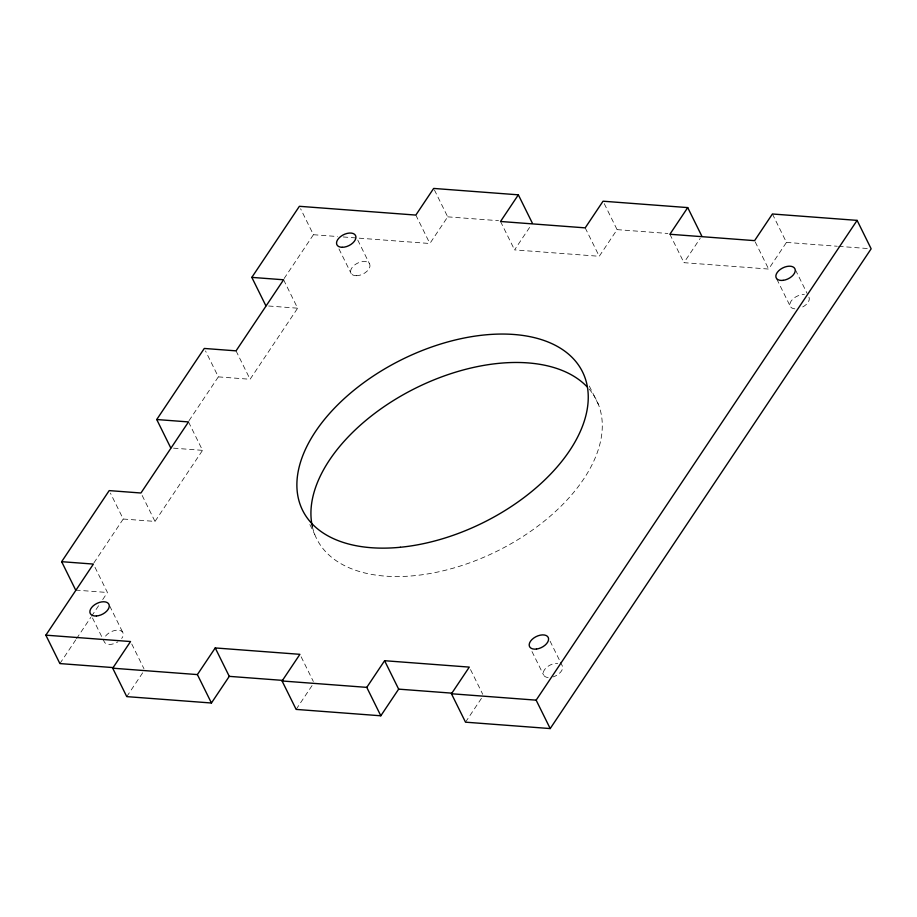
<?xml version="1.0" encoding="UTF-8"?>
<svg xmlns="http://www.w3.org/2000/svg" width="917" height="917" viewBox="0 0 917 917"><rect width="100%" height="100%" fill="white"/><g stroke="black" fill="none" stroke-linecap="round" stroke-linejoin="round"><path stroke-width="0.69" stroke-dasharray="4.58 3.44" d="M93.912 562.855L123.233 519.022L110.407 493.082M189.005 420.708L218.338 376.876L205.511 350.924M284.11 278.55L313.431 234.718L300.604 208.767M59.892 663.576L75.744 639.883M76.535 638.702L90.806 617.37M91.597 616.19L99.517 604.349M102.693 599.603L107.449 592.497L94.623 566.546M123.233 519.022L154.996 521.418L202.542 450.35L188.501 421.923M218.338 376.876L250.089 379.271L297.635 308.192L283.594 279.777M126.752 696.622L143.029 672.287M343.256 236.964L429.878 243.509L447.702 216.848L433.661 188.432M604.257 203.689L617.084 229.628L599.248 256.29L514.563 249.894L530.84 225.559M296.134 709.403L312.41 685.056M772.412 213.993L786.465 242.409L768.629 269.059L683.944 262.675L700.221 238.34M465.504 722.172L481.792 697.837M447.702 216.848L498.516 220.688M617.084 229.628L667.897 233.468M786.465 242.409L837.278 246.249M838.688 246.352L868.33 248.587M313.431 234.718L337.571 236.54M268.647 306.003L297.635 308.192M173.542 448.161L202.542 450.35M75.687 590.101L107.449 592.497M795.509 269.976L807.12 293.451M776.814 279.123L790.248 306.312M755.195 241.882L768.629 269.059M669.891 234.259L683.944 262.675M585.206 227.863L599.248 256.29M589.31 386.068L598.469 404.603M500.522 221.478L514.563 249.894M415.837 215.082L429.878 243.509M357.768 240.082L369.368 263.557M550.074 641.155L559.851 660.928M560.459 662.166L562.293 665.868A10.408 6.075 -26.3 0 1 553.054 676.918M338.969 248.908L351.188 273.621M531.986 651.54L543.586 675.015M470.513 669.57L482.732 694.284M236.047 350.856L250.089 379.271M309.866 524.547L314.749 534.428M301.131 656.801L313.35 681.503M142.169 495.478L154.996 521.418M131.761 644.021L143.969 668.734M109.708 605.977L123.142 633.166M92.491 617.955L104.091 641.43A10.408 6.075 -26.3 0 0 117.903 641.843M548.183 677.548A10.408 6.075 -26.3 0 1 544.469 669.8A10.408 6.075 -26.3 0 1 557.696 663.335M808.943 297.154A10.408 6.075 -26.3 0 1 802.226 307.206M794.844 308.846A10.408 6.075 -26.3 0 1 791.13 301.097A10.408 6.075 -26.3 0 1 804.358 294.621M105.547 636.1A10.408 6.075 -26.3 0 1 119.015 630.266A10.408 6.075 -26.3 0 1 121.686 638.484M589.023 388.946A156.142 91.115 -26.3 0 1 497.759 550.808A156.142 91.115 -26.3 0 1 312.399 526.782M356.266 275.719A10.408 6.075 -26.3 0 0 369.941 265.036A10.408 6.075 -26.3 0 0 354.615 265.002A10.408 6.075 -26.3 0 0 356.266 275.719"/><path stroke-width="1.38" d="M75.687 590.101L61.645 561.685L109.192 490.606L140.943 493.002L188.501 421.923L156.738 419.527L204.285 348.449L236.047 350.856L283.594 279.777L251.831 277.381L299.389 206.302L415.837 215.082L433.661 188.432L518.346 194.828L532.399 223.244M113.536 667.622L59.892 663.576L45.85 635.16L93.396 564.081L61.645 561.685M211.437 703.007L197.396 674.591L215.231 647.941L229.273 676.356L211.437 703.007L126.752 696.622L112.711 668.195L130.535 641.545L45.85 635.16M518.346 194.828L500.522 221.478L585.206 227.863L603.042 201.213L687.727 207.597L701.769 236.024M380.819 715.787L366.777 687.372L384.601 660.71L398.654 689.137L380.819 715.787L296.134 709.403L282.081 680.976L299.916 654.325L215.231 647.941M687.727 207.597L669.891 234.259L754.588 240.644L772.412 213.993L857.108 220.378L871.15 248.805L550.2 728.568L465.504 722.172L451.462 693.756L469.298 667.106L384.601 660.71M550.2 728.568L536.147 700.152L857.108 220.378M229.273 676.356L282.906 680.403M398.654 689.137L452.287 693.183M112.711 668.195L197.396 674.591M282.081 680.976L366.777 687.372M451.462 693.756L536.147 700.152M251.831 277.381L265.884 305.797M156.738 419.527L170.78 447.954M312.399 526.782A156.142 91.115 -26.3 0 1 413.315 389.301A156.142 91.115 -26.3 0 1 587.098 386.825M96.445 615.983A10.408 6.075 -26.3 0 0 109.1 604.75A10.408 6.075 -26.3 0 0 93.179 605.908A10.408 6.075 -26.3 0 0 96.445 615.983M342.224 247.303A10.408 6.075 -26.3 0 0 355.899 236.62A10.408 6.075 -26.3 0 0 340.574 236.575A10.408 6.075 -26.3 0 0 342.224 247.303M783.152 280.35A10.408 6.075 -26.3 0 0 794.901 268.738A10.408 6.075 -26.3 0 0 778.602 270.859A10.408 6.075 -26.3 0 0 783.152 280.35M536.491 649.053A10.408 6.075 -26.3 0 0 548.24 637.453A10.408 6.075 -26.3 0 0 531.94 639.562A10.408 6.075 -26.3 0 0 536.491 649.053M400.351 547.266A156.142 91.115 -26.3 0 0 584.427 376.176A156.142 91.115 -26.3 0 0 342.912 399.846A156.142 91.115 -26.3 0 0 400.351 547.266"/></g></svg>
